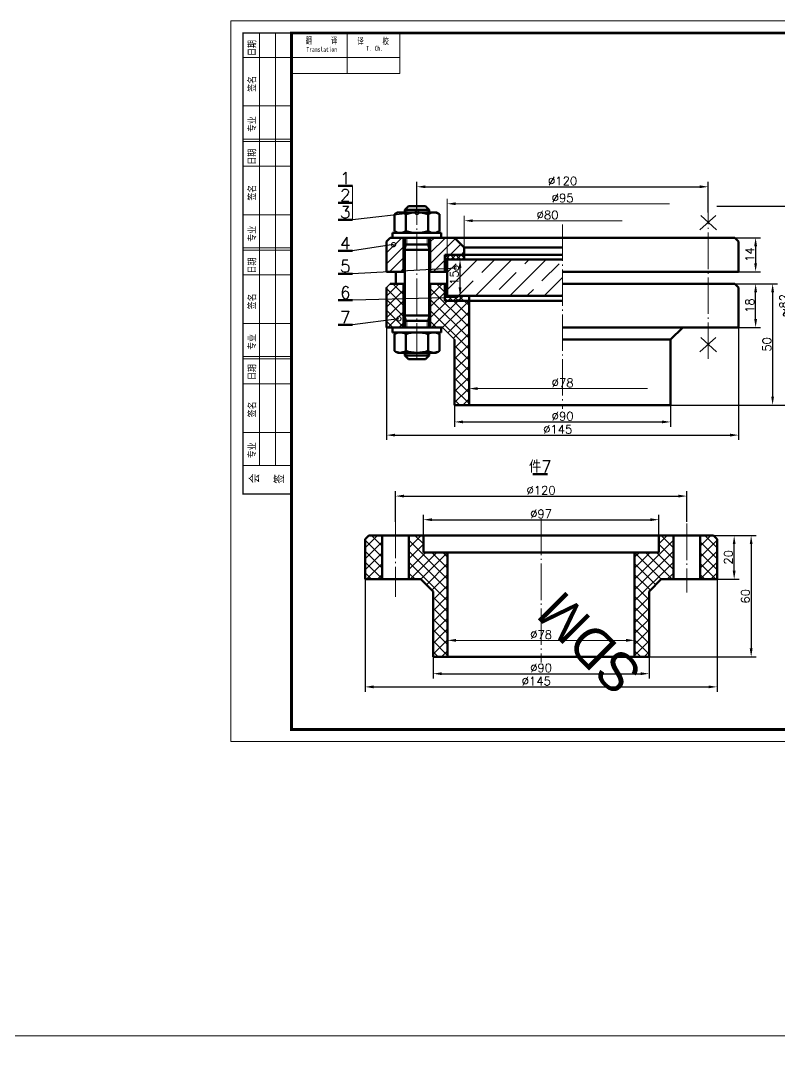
# Model space of a CAD drawing. Header units: millimetres. Extents: x -111403 to -40877, y -22 to 26358.
# Drawn here: x -54389.6 to -54077.4, y 1476.1 to 1906.8 of the extents above; entities that cross this region are included whole.
import ezdxf
from ezdxf.enums import TextEntityAlignment as Align

# ---------------------------------------------------------------- set-up
doc = ezdxf.new("R2010")
doc.units = ezdxf.units.MM
doc.header["$PDMODE"] = 34
doc.header["$PDSIZE"] = -6
doc.linetypes.add('点划线', pattern=[18.5, 15, -1.5, 0.5, -1.5])
doc.layers.get('0').update_dxf_attribs({"lineweight": 20})
for name, color, linetype, lineweight in [('1', 7, 'Continuous', 15), ('3', 1, '点划线', 15), ('BHATCH', 2, 'Continuous', 15), ('DIM', 4, 'Continuous', 15), ('TK', 7, 'Continuous', 20), ('标注', 7, 'Continuous', 18), ('粗实线', 2, 'Continuous', 70), ('细线', 4, 'Continuous', 13)]:
    doc.layers.add(name, color=color, linetype=linetype, lineweight=lineweight)
doc.layers.add('SDMDI', color=253, linetype='Continuous')
doc.styles.add('sdmdi', font='STCAIYUN.TTF', dxfattribs={"height": 16})
doc.styles.get("Standard").update_dxf_attribs({"font": 'txt.shx', "bigfont": 'hzfs.shx'})
doc.styles.add('宋体', font='SimSun.ttf', dxfattribs={"width": 0.7})
doc.dimstyles.new('GB$0', dxfattribs={"dimtxt": 3.5, "dimasz": 3.5, "dimexe": 2, "dimexo": 0, "dimtad": 1, "dimdsep": 46, "dimtxsty": 'Standard', "dimcen": 3.5, "dimclrd": 256, "dimclre": 256, "dimclrt": 7, "dimazin": 2, "dimtfac": 0.71, "dimtmove": 0, "dimatfit": 3, "dimfxl": 0, "dimarcsym": 0})
doc.dimstyles.new('GB$7', dxfattribs={"dimtxt": 5, "dimasz": 3.5, "dimexe": 2, "dimexo": 0, "dimtad": 1, "dimdsep": 46, "dimtxsty": 'Standard', "dimcen": 3.5, "dimclrd": 8, "dimclre": 256, "dimclrt": 7, "dimazin": 2, "dimtfac": 0.71, "dimtmove": 0, "dimatfit": 3, "dimldrblk": 'DOTSMALL', "dimfxl": 0, "dimarcsym": 0})

# ---------------------------------------------------------------- blocks, each defined once
blk = doc.blocks.new('*D55')
at = {"layer": 'Defpoints', "color": 0}
for p in [(-54106.55, 1838.49), (-54226.55, 1827.89), (-54106.55, 1827.89)]:
    blk.add_point(p, dxfattribs=at)
at = {"layer": 'DIM', "lineweight": -2}
for p, q in [((-54226.55, 1827.89), (-54226.55, 1840.49)), ((-54106.55, 1827.89), (-54106.55, 1840.49)), ((-54223.05, 1838.49), (-54110.05, 1838.49))]:
    blk.add_line(p, q, dxfattribs=at)
at = {"layer": 'DIM'}
for points in [[(-54223.05, 1839.07), (-54223.05, 1837.91), (-54226.55, 1838.49)], [(-54110.05, 1839.07), (-54110.05, 1837.91), (-54106.55, 1838.49)]]:
    blk.add_solid(points, dxfattribs=at)
at = {"layer": 'DIM', "color": 7, "insert": (-54166.55, 1840.87), "char_height": 3.5, "attachment_point": 5}
blk.add_mtext('%%C120', dxfattribs=at)
blk = doc.blocks.new('*D56')
at = {"layer": 'Defpoints', "color": 0}
for p in [(-54095.55, 1817.49), (-54094.05, 1803.49), (-54087.05, 1803.49)]:
    blk.add_point(p, dxfattribs=at)
at = {"layer": 'DIM', "lineweight": -2}
for p, q in [((-54095.55, 1817.49), (-54085.05, 1817.49)), ((-54087.05, 1813.99), (-54087.05, 1806.99)), ((-54094.05, 1803.49), (-54085.05, 1803.49))]:
    blk.add_line(p, q, dxfattribs=at)
at = {"layer": 'DIM'}
for points in [[(-54087.63, 1813.99), (-54086.47, 1813.99), (-54087.05, 1817.49)], [(-54087.63, 1806.99), (-54086.47, 1806.99), (-54087.05, 1803.49)]]:
    blk.add_solid(points, dxfattribs=at)
at = {"layer": 'DIM', "color": 7, "insert": (-54089.42, 1810.49), "char_height": 3.5, "attachment_point": 5, "rotation": 90}
blk.add_mtext('14', dxfattribs=at)
blk = doc.blocks.new('*D57')
at = {"layer": 'Defpoints', "color": 0}
for p in [(-54095.55, 1798.49), (-54087.05, 1798.49), (-54094.05, 1780.49)]:
    blk.add_point(p, dxfattribs=at)
at = {"layer": 'DIM', "lineweight": -2}
for p, q in [((-54095.55, 1798.49), (-54085.05, 1798.49)), ((-54087.05, 1783.99), (-54087.05, 1794.99)), ((-54094.05, 1780.49), (-54085.05, 1780.49))]:
    blk.add_line(p, q, dxfattribs=at)
at = {"layer": 'DIM'}
for points in [[(-54087.63, 1794.99), (-54086.47, 1794.99), (-54087.05, 1798.49)], [(-54087.63, 1783.99), (-54086.47, 1783.99), (-54087.05, 1780.49)]]:
    blk.add_solid(points, dxfattribs=at)
at = {"layer": 'DIM', "color": 7, "insert": (-54089.42, 1789.49), "char_height": 3.5, "attachment_point": 5, "rotation": 90}
blk.add_mtext('18', dxfattribs=at)
blk = doc.blocks.new('*D54')
at = {"layer": 'Defpoints', "color": 0}
for p in [(-54094.05, 1798.49), (-54122.05, 1748.49), (-54080.05, 1748.49)]:
    blk.add_point(p, dxfattribs=at)
at = {"layer": 'DIM', "lineweight": -2}
for p, q in [((-54094.05, 1798.49), (-54078.05, 1798.49)), ((-54080.05, 1794.99), (-54080.05, 1751.99)), ((-54122.05, 1748.49), (-54078.05, 1748.49))]:
    blk.add_line(p, q, dxfattribs=at)
at = {"layer": 'DIM'}
for points in [[(-54080.63, 1794.99), (-54079.47, 1794.99), (-54080.05, 1798.49)], [(-54080.63, 1751.99), (-54079.47, 1751.99), (-54080.05, 1748.49)]]:
    blk.add_solid(points, dxfattribs=at)
at = {"layer": 'DIM', "color": 7, "insert": (-54082.42, 1773.49), "char_height": 3.5, "attachment_point": 5, "rotation": 90}
blk.add_mtext('50', dxfattribs=at)
blk = doc.blocks.new('*D58')
at = {"layer": 'Defpoints', "color": 0}
for p in [(-54211.05, 1761.99), (-54122.05, 1748.49), (-54122.05, 1741.57)]:
    blk.add_point(p, dxfattribs=at)
at = {"layer": 'DIM', "lineweight": -2}
for p, q in [((-54211.05, 1761.99), (-54211.05, 1739.57)), ((-54122.05, 1748.49), (-54122.05, 1739.57)), ((-54207.55, 1741.57), (-54125.55, 1741.57))]:
    blk.add_line(p, q, dxfattribs=at)
at = {"layer": 'DIM'}
for points in [[(-54207.55, 1742.15), (-54207.55, 1740.99), (-54211.05, 1741.57)], [(-54125.55, 1742.15), (-54125.55, 1740.99), (-54122.05, 1741.57)]]:
    blk.add_solid(points, dxfattribs=at)
at = {"layer": 'DIM', "color": 7, "insert": (-54166.55, 1743.94), "char_height": 3.5, "attachment_point": 5}
blk.add_mtext('%%C90', dxfattribs=at)
blk = doc.blocks.new('_DotSmall')
at = {"color": 0, "linetype": 'ByBlock', "const_width": 0.5}
blk.add_lwpolyline([(-0.0625, 0, 1), (0.0625, 0, 1)], format="xyb", close=True, dxfattribs=at)
blk = doc.blocks.new('*D59')
at = {"layer": 'Defpoints', "color": 0}
for p in [(-54239.05, 1780.49), (-54094.05, 1780.49), (-54094.05, 1736.13)]:
    blk.add_point(p, dxfattribs=at)
at = {"layer": 'DIM', "lineweight": -2}
for p, q in [((-54239.05, 1780.49), (-54239.05, 1734.13)), ((-54094.05, 1780.49), (-54094.05, 1734.13)), ((-54235.55, 1736.13), (-54097.55, 1736.13))]:
    blk.add_line(p, q, dxfattribs=at)
at = {"layer": 'DIM'}
for points in [[(-54235.55, 1736.72), (-54235.55, 1735.55), (-54239.05, 1736.13)], [(-54097.55, 1736.72), (-54097.55, 1735.55), (-54094.05, 1736.13)]]:
    blk.add_solid(points, dxfattribs=at)
at = {"layer": 'DIM', "color": 7, "insert": (-54168.55, 1738.51), "char_height": 3.5, "attachment_point": 5}
blk.add_mtext('%%C145', dxfattribs=at)
blk = doc.blocks.new('左标')
at = {"layer": 'DIM', "color": 8, "lineweight": 50}
blk.add_line((-6, 0), (0, 0), dxfattribs=at)
at = {"layer": 'DIM', "color": 6}
blk.add_attdef('A', text='', height=5, dxfattribs=at).set_placement((-3, 3.125), align=Align.MIDDLE_CENTER)
blk = doc.blocks.new('*D60')
at = {"layer": 'Defpoints', "color": 0}
for p in [(-54103.05, 1830.49), (-54073.05, 1830.49), (-54122.05, 1748.49)]:
    blk.add_point(p, dxfattribs=at)
at = {"layer": 'DIM', "lineweight": -2}
for p, q in [((-54103.05, 1830.49), (-54071.05, 1830.49)), ((-54073.05, 1751.99), (-54073.05, 1826.99)), ((-54122.05, 1748.49), (-54071.05, 1748.49))]:
    blk.add_line(p, q, dxfattribs=at)
at = {"layer": 'DIM'}
for points in [[(-54073.63, 1826.99), (-54072.47, 1826.99), (-54073.05, 1830.49)], [(-54073.63, 1751.99), (-54072.47, 1751.99), (-54073.05, 1748.49)]]:
    blk.add_solid(points, dxfattribs=at)
at = {"layer": 'DIM', "color": 7, "insert": (-54075.42, 1789.49), "char_height": 3.5, "attachment_point": 5, "rotation": 90}
blk.add_mtext('~82', dxfattribs=at)
blk = doc.blocks.new('*D61')
at = {"layer": 'Defpoints', "color": 0}
for p in [(-54208.79, 1808.49), (-54190.8, 1808.49), (-54190.8, 1793.49)]:
    blk.add_point(p, dxfattribs=at)
at = {"layer": 'DIM', "lineweight": -2}
for p, q in [((-54190.8, 1808.49), (-54210.79, 1808.49)), ((-54208.79, 1796.99), (-54208.79, 1804.99)), ((-54190.8, 1793.49), (-54210.79, 1793.49))]:
    blk.add_line(p, q, dxfattribs=at)
at = {"layer": 'DIM'}
for points in [[(-54209.37, 1804.99), (-54208.2, 1804.99), (-54208.79, 1808.49)], [(-54209.37, 1796.99), (-54208.2, 1796.99), (-54208.79, 1793.49)]]:
    blk.add_solid(points, dxfattribs=at)
at = {"layer": 'DIM', "color": 7, "insert": (-54211.16, 1800.99), "char_height": 3.5, "attachment_point": 5, "rotation": 90}
blk.add_mtext('15', dxfattribs=at)
blk = doc.blocks.new('*D114')
at = {"layer": 'Defpoints', "color": 0}
for p in [(-54115.39, 1711.01), (-54235.39, 1700.41), (-54115.39, 1700.41)]:
    blk.add_point(p, dxfattribs=at)
at = {"layer": 'DIM', "lineweight": -2}
for p, q in [((-54235.39, 1700.41), (-54235.39, 1713.01)), ((-54231.89, 1711.01), (-54118.89, 1711.01)), ((-54115.39, 1700.41), (-54115.39, 1713.01))]:
    blk.add_line(p, q, dxfattribs=at)
at = {"layer": 'DIM'}
for points in [[(-54231.89, 1711.6), (-54231.89, 1710.43), (-54235.39, 1711.01)], [(-54118.89, 1711.6), (-54118.89, 1710.43), (-54115.39, 1711.01)]]:
    blk.add_solid(points, dxfattribs=at)
at = {"layer": 'DIM', "color": 7, "insert": (-54175.39, 1713.39), "char_height": 3.5, "attachment_point": 5}
blk.add_mtext('%%C120', dxfattribs=at)
blk = doc.blocks.new('*D115')
at = {"layer": 'Defpoints', "color": 0}
for p in [(-54104.39, 1694.73), (-54095.89, 1694.73), (-54102.89, 1676.73)]:
    blk.add_point(p, dxfattribs=at)
at = {"layer": 'DIM', "lineweight": -2}
for p, q in [((-54104.39, 1694.73), (-54093.89, 1694.73)), ((-54095.89, 1680.23), (-54095.89, 1691.23)), ((-54102.89, 1676.73), (-54093.89, 1676.73))]:
    blk.add_line(p, q, dxfattribs=at)
at = {"layer": 'DIM'}
for points in [[(-54096.47, 1691.23), (-54095.3, 1691.23), (-54095.89, 1694.73)], [(-54096.47, 1680.23), (-54095.3, 1680.23), (-54095.89, 1676.73)]]:
    blk.add_solid(points, dxfattribs=at)
at = {"layer": 'DIM', "color": 7, "insert": (-54098.26, 1685.73), "char_height": 3.5, "attachment_point": 5, "rotation": 90}
blk.add_mtext('20', dxfattribs=at)
blk = doc.blocks.new('*D113')
at = {"layer": 'Defpoints', "color": 0}
for p in [(-54102.89, 1694.73), (-54130.89, 1644.73), (-54088.89, 1644.73)]:
    blk.add_point(p, dxfattribs=at)
at = {"layer": 'DIM', "lineweight": -2}
for p, q in [((-54102.89, 1694.73), (-54086.89, 1694.73)), ((-54088.89, 1691.23), (-54088.89, 1648.23)), ((-54130.89, 1644.73), (-54086.89, 1644.73))]:
    blk.add_line(p, q, dxfattribs=at)
at = {"layer": 'DIM'}
for points in [[(-54089.47, 1691.23), (-54088.3, 1691.23), (-54088.89, 1694.73)], [(-54089.47, 1648.23), (-54088.3, 1648.23), (-54088.89, 1644.73)]]:
    blk.add_solid(points, dxfattribs=at)
at = {"layer": 'DIM', "color": 7, "insert": (-54091.26, 1669.73), "char_height": 3.5, "attachment_point": 5, "rotation": 90}
blk.add_mtext('60', dxfattribs=at)
blk = doc.blocks.new('*D116')
at = {"layer": 'Defpoints', "color": 0}
for p in [(-54219.89, 1644.73), (-54130.89, 1644.73), (-54130.89, 1637.81)]:
    blk.add_point(p, dxfattribs=at)
at = {"layer": 'DIM', "lineweight": -2}
for p, q in [((-54219.89, 1644.73), (-54219.89, 1635.81)), ((-54130.89, 1644.73), (-54130.89, 1635.81)), ((-54216.39, 1637.81), (-54134.39, 1637.81))]:
    blk.add_line(p, q, dxfattribs=at)
at = {"layer": 'DIM'}
for points in [[(-54216.39, 1638.39), (-54216.39, 1637.22), (-54219.89, 1637.81)], [(-54134.39, 1638.39), (-54134.39, 1637.22), (-54130.89, 1637.81)]]:
    blk.add_solid(points, dxfattribs=at)
at = {"layer": 'DIM', "color": 7, "insert": (-54175.39, 1640.18), "char_height": 3.5, "attachment_point": 5}
blk.add_mtext('%%C90', dxfattribs=at)
blk = doc.blocks.new('*D117')
at = {"layer": 'Defpoints', "color": 0}
for p in [(-54247.89, 1676.73), (-54102.89, 1676.73), (-54102.89, 1632.37)]:
    blk.add_point(p, dxfattribs=at)
at = {"layer": 'DIM', "lineweight": -2}
for p, q in [((-54247.89, 1676.73), (-54247.89, 1630.37)), ((-54102.89, 1676.73), (-54102.89, 1630.37)), ((-54244.39, 1632.37), (-54106.39, 1632.37))]:
    blk.add_line(p, q, dxfattribs=at)
at = {"layer": 'DIM'}
for points in [[(-54244.39, 1632.95), (-54244.39, 1631.79), (-54247.89, 1632.37)], [(-54106.39, 1632.95), (-54106.39, 1631.79), (-54102.89, 1632.37)]]:
    blk.add_solid(points, dxfattribs=at)
at = {"layer": 'DIM', "color": 7, "insert": (-54177.39, 1634.74), "char_height": 3.5, "attachment_point": 5}
blk.add_mtext('%%C145', dxfattribs=at)
blk = doc.blocks.new('*D118')
at = {"layer": 'Defpoints', "color": 0}
for p in [(-54126.89, 1701.28), (-54223.89, 1694.73), (-54126.89, 1694.73)]:
    blk.add_point(p, dxfattribs=at)
at = {"layer": 'DIM', "lineweight": -2}
for p, q in [((-54223.89, 1694.73), (-54223.89, 1703.28)), ((-54126.89, 1694.73), (-54126.89, 1703.28)), ((-54220.39, 1701.28), (-54130.39, 1701.28))]:
    blk.add_line(p, q, dxfattribs=at)
at = {"layer": 'DIM'}
for points in [[(-54220.39, 1701.86), (-54220.39, 1700.7), (-54223.89, 1701.28)], [(-54130.39, 1701.86), (-54130.39, 1700.7), (-54126.89, 1701.28)]]:
    blk.add_solid(points, dxfattribs=at)
at = {"layer": 'DIM', "color": 7, "insert": (-54175.39, 1703.66), "char_height": 3.5, "attachment_point": 5}
blk.add_mtext('%%C97', dxfattribs=at)

msp = doc.modelspace()

# ---------------------------------------------------------------- hatches: boundary and pattern name
at = {"layer": 'BHATCH'}
h = msp.add_hatch(dxfattribs=at)
h.set_pattern_fill('ANSI31', color=256, style=0)
h.set_pattern_definition([(45, (-54284.642, 1626.42), (-2.245064, 2.245064), [])])
h.paths.add_polyline_path([(-54232.0493, 1817.4914), (-54236.5493, 1817.4914), (-54237.5493, 1817.4914), (-54239.0493, 1815.9914), (-54239.0493, 1803.4914), (-54232.0493, 1803.4914)])
h.paths.add_polyline_path([(-54211.0493, 1817.4914), (-54221.0493, 1817.4914), (-54221.0493, 1803.4914), (-54215.0493, 1803.4914), (-54215.0493, 1810.4914), (-54207.0493, 1810.4914), (-54207.0493, 1813.4914)])
h = msp.add_hatch(dxfattribs=at)
h.set_pattern_fill('ANSI37', color=256, scale=0.5, style=0)
h.set_pattern_definition([(45, (-54284.642, 1626.4199), (-1.122532, 1.122532), []), (135, (-54284.642, 1626.4199), (-1.122532, -1.122532), [])])
h.paths.add_polyline_path([(-54207.0493, 1810.4914), (-54215.0493, 1810.4914), (-54215.0493, 1808.4914), (-54207.0493, 1808.4914)])
h.paths.add_polyline_path([(-54207.0493, 1793.4914), (-54215.0493, 1793.4914), (-54215.0493, 1791.4914), (-54207.0493, 1791.4914)])
at = {"layer": '细线'}
h = msp.add_hatch(dxfattribs=at)
h.set_pattern_fill('JIS_STN_1E', color=256, scale=10, style=0)
h.set_pattern_definition([(45, (-54284.642, 1626.42), (-7.07107, 7.07107), []), (45, (-54277.592, 1626.42), (-7.07107, 7.07107), [10, -5])])
h.paths.add_polyline_path([(-54214.0493, 1808.4914), (-54214.0493, 1793.4914), (-54166.5493, 1793.4914), (-54166.5493, 1808.4914)])
h.paths.add_polyline_path([(-54213.7856, 1797.7831), (-54213.7856, 1804.1997), (-54208.5356, 1804.1997), (-54208.5356, 1797.7831)], flags=24)
at = {"layer": '细线', "ltscale": 50}
h = msp.add_hatch(dxfattribs=at)
h.set_pattern_fill('ANSI37', color=256, style=0)
h.set_pattern_definition([(45, (-4132.122, -6049.2674), (-2.24506403, 2.24506403), []), (135, (-4132.122, -6049.2674), (-2.24506403, -2.24506403), [])])
h.paths.add_polyline_path([(-54232.0493, 1780.4914), (-54232.0493, 1798.4914), (-54237.5493, 1798.4914), (-54239.0493, 1796.9914), (-54239.0493, 1780.4914)])
h.paths.add_polyline_path([(-54221.0493, 1798.4914), (-54221.0493, 1780.4914), (-54216.0493, 1780.4914), (-54211.0493, 1775.4914), (-54211.0493, 1748.4914), (-54205.0694, 1748.4914), (-54205.0694, 1791.4914), (-54215.0493, 1791.4914), (-54215.0493, 1798.4914)])
h = msp.add_hatch(dxfattribs=at)
h.set_pattern_fill('ANSI37', color=256, style=0)
h.set_pattern_definition([(45, (-4140.9597, -6153.0306), (-2.24506403, 2.24506403), []), (135, (-4140.9597, -6153.0306), (-2.24506403, -2.24506403), [])])
h.paths.add_polyline_path([(-54240.8868, 1676.7281), (-54240.8868, 1694.7281), (-54246.3868, 1694.7281), (-54247.8868, 1693.2281), (-54247.8868, 1676.7281)])
h.paths.add_polyline_path([(-54229.8868, 1694.7281), (-54229.8868, 1676.7281), (-54224.8868, 1676.7281), (-54219.8868, 1671.7281), (-54219.8868, 1644.7281), (-54213.9069, 1644.7281), (-54213.9069, 1687.7281), (-54223.8868, 1687.7281), (-54223.8868, 1694.7281)])
h = msp.add_hatch(dxfattribs=at)
h.set_pattern_fill('ANSI37', color=256, style=0)
h.set_pattern_definition([(135, (-104209.814, -6153.0306), (2.24506403, 2.24506403), []), (45, (-104209.814, -6153.0306), (2.24506403, -2.24506403), [])])
h.paths.add_polyline_path([(-54109.8868, 1676.7281), (-54109.8868, 1694.7281), (-54104.3868, 1694.7281), (-54102.8868, 1693.2281), (-54102.8868, 1676.7281)])
h.paths.add_polyline_path([(-54120.8868, 1694.7281), (-54120.8868, 1676.7281), (-54125.8868, 1676.7281), (-54130.8868, 1671.7281), (-54130.8868, 1644.7281), (-54136.8668, 1644.7281), (-54136.8668, 1687.7281), (-54126.8868, 1687.7281), (-54126.8868, 1694.7281)])

# ---------------------------------------------------------------- linework, layer by layer
at = {"color": 7, "linetype": 'Continuous'}
for p, q in [((-54235.2455, 1819.8933), (-54234.5493, 1819.4914)), ((-54230.7373, 1814.7414), (-54231.5493, 1814.7414)), ((-54221.5493, 1814.7414), (-54222.3613, 1814.7414)), ((-54230.7373, 1783.2414), (-54231.5493, 1783.2414)), ((-54221.5493, 1783.2414), (-54222.3613, 1783.2414)), ((-54218.5493, 1778.4914), (-54217.8532, 1778.0895))]:
    msp.add_line(p, q, dxfattribs=at)
for p, q in [((-54231.5493, 1812.4914), (-54230.7373, 1814.7414)), ((-54222.3613, 1814.7414), (-54221.5493, 1812.4914)), ((-54237.5493, 1798.4914), (-54239.0493, 1796.9914)), ((-54231.5493, 1785.4914), (-54230.7373, 1783.2414)), ((-54222.3613, 1783.2414), (-54221.5493, 1785.4914)), ((-54211.0493, 1775.4914), (-54216.0493, 1780.4914))]:
    msp.add_line(p, q)
for centre, start, end in [((-54233.4775, 1823.5807), 235.615753, 244.384247), ((-54233.4775, 1774.4021), 115.615753, 124.384247)]:
    msp.add_arc(centre, 4.0893, start, end, dxfattribs=at)
at = {"layer": '1'}
for p, q in [((-54230.7373, 1827.8914), (-54230.7373, 1829.8034)), ((-54222.3613, 1827.8914), (-54222.3613, 1829.8034)), ((-54230.7373, 1814.7414), (-54230.7373, 1817.4914)), ((-54222.3613, 1814.7414), (-54222.3613, 1817.4914)), ((-54230.7373, 1783.2414), (-54230.7373, 1780.4914)), ((-54222.3613, 1783.2414), (-54222.3613, 1780.4914)), ((-54230.7373, 1770.0914), (-54230.7373, 1768.1794)), ((-54222.3613, 1770.0914), (-54222.3613, 1768.1794))]:
    msp.add_line(p, q, dxfattribs=at)
at = {"layer": '3'}
for p, q in [((-54226.5493, 1837.7414), (-54226.5493, 1765.7628)), ((-54106.5493, 1767.5831), (-54106.5493, 1835.7414)), ((-54166.5493, 1822.9057), (-54166.5493, 1746.9289)), ((-54175.3868, 1701.6771), (-54175.3868, 1642.4333)), ((-54235.3868, 1700.413), (-54235.3868, 1669.5272)), ((-54115.3868, 1699.664), (-54115.3868, 1671.2048))]:
    msp.add_line(p, q, dxfattribs=at)
at = {"layer": 'DIM', "color": 8}
for p, q in [((-54253.0493, 1831.8996), (-54253.0493, 1838.8996)), ((-54253.0493, 1824.8996), (-54253.0493, 1831.8996))]:
    msp.add_line(p, q, dxfattribs=at)
at = {"layer": 'DIM'}
for p, q in [((-54214.0493, 1808.4914), (-54214.0493, 1833.4914)), ((-54210.5493, 1831.4914), (-54122.5493, 1831.4914)), ((-54207.0493, 1813.4914), (-54207.0493, 1826.4914)), ((-54203.5493, 1824.4914), (-54141.9554, 1824.4914)), ((-54205.0694, 1759.0187), (-54205.0694, 1753.3098)), ((-54201.5694, 1755.3098), (-54131.5339, 1755.3098)), ((-54213.9069, 1655.2554), (-54213.9069, 1649.5465)), ((-54136.8668, 1655.2554), (-54136.8668, 1649.5465)), ((-54210.4069, 1651.5465), (-54140.3714, 1651.5465))]:
    msp.add_line(p, q, dxfattribs=at)
for points in [[(-54210.5493, 1832.0747), (-54210.5493, 1830.9081), (-54214.0493, 1831.4914)], [(-54203.5493, 1825.0747), (-54203.5493, 1823.9081), (-54207.0493, 1824.4914)], [(-54201.5694, 1755.8931), (-54201.5694, 1754.7265), (-54205.0694, 1755.3098)], [(-54210.4069, 1652.1299), (-54210.4069, 1650.9632), (-54213.9069, 1651.5465)], [(-54140.3668, 1652.1299), (-54140.3668, 1650.9632), (-54136.8668, 1651.5465)]]:
    msp.add_solid(points, dxfattribs=at)
at = {"layer": 'TK', "color": 1}
for p, q in [((-54233.5524, 1885.2268), (-54233.5524, 1902.3475)), ((-54278.1795, 1885.2268), (-54233.5282, 1885.2268))]:
    msp.add_line(p, q, dxfattribs=at)
at = {"layer": 'TK'}
for points in [[(-54303.2037, 1609.8465), (-53883.2037, 1609.8465), (-53883.2037, 1906.8465), (-54303.2037, 1906.8465)], [(-55051.4562, 3.5048), (-52951.4562, 3.5048), (-52951.4562, 1488.5048), (-55051.4562, 1488.5048)]]:
    msp.add_lwpolyline(points, close=True, dxfattribs=at)
at = {"layer": 'TK', "color": 1, "const_width": 0.5}
msp.add_lwpolyline([(-54298.2037, 1901.8465), (-54298.2037, 1711.8465), (-54278.2037, 1711.8465), (-54278.2037, 1901.8465)], close=True, dxfattribs=at)
at = {"layer": 'TK', "color": 4, "linetype": 'Continuous'}
for points in [[(-54291.3559, 1723.645), (-54291.3559, 1901.8465)], [(-54284.7737, 1723.645), (-54284.7737, 1901.8465)], [(-54255.2715, 1902.0696), (-54255.2715, 1885.2268)], [(-54297.9259, 1891.7969), (-54278.1795, 1891.7969)], [(-54278.1795, 1891.7969), (-54233.5282, 1891.7969)], [(-54297.9259, 1871.7778), (-54278.1795, 1871.7778)], [(-54297.938, 1857.1952), (-54278.1916, 1857.1952)], [(-54297.9259, 1858.1459), (-54278.1795, 1858.1459)], [(-54297.938, 1846.9632), (-54278.1916, 1846.9632)], [(-54297.938, 1826.9442), (-54278.1916, 1826.9442)], [(-54297.938, 1813.3122), (-54278.1916, 1813.3122)], [(-54297.938, 1812.3615), (-54278.1916, 1812.3615)], [(-54297.938, 1802.1296), (-54278.1916, 1802.1296)], [(-54297.938, 1782.1106), (-54278.1916, 1782.1106)], [(-54297.938, 1768.4786), (-54278.1916, 1768.4786)], [(-54297.938, 1767.5279), (-54278.1916, 1767.5279)], [(-54297.938, 1757.2959), (-54278.1916, 1757.2959)], [(-54297.938, 1737.2769), (-54278.1916, 1737.2769)], [(-54297.938, 1723.645), (-54278.1916, 1723.645)]]:
    msp.add_lwpolyline(points, dxfattribs=at)
at = {"layer": 'TK'}
msp.add_lwpolyline([(-54278.2037, 1614.8465, 1.2, 1.2, 0), (-53888.2037, 1614.8465, 1.2, 1.2, 0), (-53888.2037, 1901.8465, 1.2, 1.2, 0), (-54278.2037, 1901.8465, 1.2, 1.2, 0)], format="xyseb", close=True, dxfattribs=at)
at = {"layer": '标注', "ltscale": 50}
for p, q in [((-54110.0027, 1820.745), (-54103.5038, 1826.7075)), ((-54103.0959, 1820.745), (-54109.5948, 1826.7075)), ((-54110.0027, 1770.4144), (-54103.5038, 1776.377)), ((-54103.0959, 1770.4144), (-54109.5948, 1776.377))]:
    msp.add_line(p, q, dxfattribs=at)
at = {"layer": '粗实线'}
for p, q in [((-54235.7869, 1827.1769), (-54234.5493, 1827.8914)), ((-54235.7869, 1827.1769), (-54235.7869, 1820.2059)), ((-54235.7869, 1827.1769), (-54235.7869, 1820.2059)), ((-54234.5493, 1827.8914), (-54218.5493, 1827.8914)), ((-54234.5493, 1827.8914), (-54218.5493, 1827.8914)), ((-54231.5493, 1828.9914), (-54230.0493, 1830.4914)), ((-54231.5493, 1827.8914), (-54231.5493, 1828.9914)), ((-54231.5493, 1828.9914), (-54221.5493, 1828.9914)), ((-54231.1681, 1827.1769), (-54231.1681, 1820.2059)), ((-54230.0493, 1830.4914), (-54223.0493, 1830.4914)), ((-54223.0493, 1830.4914), (-54221.5493, 1828.9914)), ((-54221.9305, 1827.1769), (-54221.9305, 1820.2059)), ((-54221.5493, 1828.9914), (-54221.5493, 1827.8914)), ((-54218.5493, 1827.8914), (-54217.3117, 1827.1769)), ((-54217.3117, 1827.1769), (-54217.3117, 1820.2059)), ((-54217.3117, 1827.1769), (-54217.3117, 1820.2059)), ((-54216.5493, 1819.4914), (-54236.5493, 1819.4914)), ((-54236.5493, 1819.4914), (-54236.5493, 1817.4914)), ((-54235.7869, 1820.2059), (-54234.5493, 1819.4914)), ((-54234.5493, 1819.4914), (-54218.5493, 1819.4914)), ((-54218.5493, 1819.4914), (-54217.3117, 1820.2059)), ((-54218.5493, 1819.4914), (-54217.8532, 1819.8933)), ((-54216.5493, 1817.4914), (-54216.5493, 1819.4914)), ((-54237.5493, 1817.4914), (-54239.0493, 1815.9914)), ((-54239.0493, 1815.9914), (-54239.0493, 1803.4914)), ((-54231.5493, 1817.4914), (-54237.5493, 1817.4914)), ((-54236.5493, 1817.4914), (-54216.5493, 1817.4914)), ((-54232.0493, 1817.4914), (-54232.0493, 1803.4914)), ((-54231.5493, 1780.4914), (-54231.5493, 1817.4914)), ((-54231.5493, 1814.7414), (-54221.5493, 1814.7414)), ((-54095.5493, 1817.4914), (-54221.5493, 1817.4914)), ((-54221.5493, 1817.4914), (-54221.5493, 1780.4914)), ((-54221.0493, 1817.4914), (-54221.0493, 1803.4914)), ((-54207.0493, 1813.4914), (-54211.0493, 1817.4914)), ((-54094.0493, 1815.9914), (-54095.5493, 1817.4914)), ((-54094.0493, 1815.9914), (-54094.0493, 1803.4914)), ((-54231.5493, 1812.4914), (-54221.5493, 1812.4914)), ((-54166.5493, 1810.4914), (-54215.0493, 1810.4914)), ((-54215.0493, 1810.4914), (-54215.0493, 1803.4914)), ((-54166.5493, 1813.4914), (-54207.0493, 1813.4914)), ((-54207.0493, 1813.4914), (-54207.0493, 1808.4914)), ((-54166.5493, 1808.4914), (-54215.0493, 1808.4914)), ((-54214.0493, 1808.4914), (-54214.0493, 1793.4914)), ((-54231.5493, 1803.4914), (-54239.0493, 1803.4914)), ((-54235.2993, 1803.4914), (-54235.2993, 1798.4914)), ((-54214.0493, 1803.4914), (-54221.5493, 1803.4914)), ((-54094.0493, 1803.4914), (-54166.5493, 1803.4914)), ((-54239.0493, 1796.9914), (-54239.0493, 1780.4914)), ((-54231.5493, 1798.4914), (-54237.5493, 1798.4914)), ((-54232.0493, 1780.4914), (-54232.0493, 1798.4914)), ((-54214.0493, 1798.4914), (-54221.5493, 1798.4914)), ((-54221.0493, 1798.4914), (-54221.0493, 1780.4914)), ((-54215.0493, 1798.4914), (-54215.0493, 1791.4914)), ((-54095.5493, 1798.4914), (-54166.5493, 1798.4914)), ((-54094.0493, 1796.9914), (-54095.5493, 1798.4914)), ((-54094.0493, 1796.9914), (-54094.0493, 1780.4914)), ((-54166.5493, 1793.4914), (-54215.0493, 1793.4914)), ((-54205.0694, 1793.4914), (-54205.0694, 1748.4914)), ((-54166.5493, 1791.4914), (-54215.0493, 1791.4914)), ((-54231.5493, 1785.4914), (-54221.5493, 1785.4914)), ((-54216.0493, 1780.4914), (-54239.0493, 1780.4914)), ((-54236.5493, 1778.4914), (-54236.5493, 1780.4914)), ((-54231.5493, 1783.2414), (-54221.5493, 1783.2414)), ((-54216.5493, 1780.4914), (-54216.5493, 1778.4914)), ((-54094.0493, 1780.4914), (-54166.5493, 1780.4914)), ((-54122.0493, 1775.4914), (-54117.0493, 1780.4914)), ((-54216.5493, 1778.4914), (-54236.5493, 1778.4914)), ((-54235.7869, 1777.7769), (-54234.5493, 1778.4914)), ((-54235.7869, 1770.8059), (-54235.7869, 1777.7769)), ((-54235.7869, 1770.8059), (-54235.7869, 1777.7769)), ((-54235.2455, 1778.0895), (-54234.5493, 1778.4914)), ((-54234.5493, 1778.4914), (-54218.5493, 1778.4914)), ((-54231.1681, 1770.8059), (-54231.1681, 1777.7769)), ((-54221.9305, 1770.8059), (-54221.9305, 1777.7769)), ((-54218.5493, 1778.4914), (-54217.3117, 1777.7769)), ((-54217.3117, 1770.8059), (-54217.3117, 1777.7769)), ((-54217.3117, 1770.8059), (-54217.3117, 1777.7769)), ((-54211.0493, 1775.4914), (-54211.0493, 1748.4914)), ((-54122.0493, 1775.4914), (-54166.5493, 1775.4914)), ((-54122.0493, 1775.4914), (-54122.0493, 1748.4914)), ((-54235.7869, 1770.8059), (-54234.5493, 1770.0914)), ((-54218.5493, 1770.0914), (-54217.3117, 1770.8059)), ((-54234.5493, 1770.0914), (-54218.5493, 1770.0914)), ((-54234.5493, 1770.0914), (-54218.5493, 1770.0914)), ((-54231.5493, 1770.0914), (-54231.5493, 1768.9914)), ((-54231.5493, 1768.9914), (-54230.0493, 1767.4914)), ((-54231.5493, 1768.9914), (-54221.5493, 1768.9914)), ((-54230.0493, 1767.4914), (-54223.0493, 1767.4914)), ((-54223.0493, 1767.4914), (-54221.5493, 1768.9914)), ((-54221.5493, 1768.9914), (-54221.5493, 1770.0914)), ((-54211.0493, 1748.4914), (-54122.0493, 1748.4914)), ((-54246.3868, 1694.7281), (-54247.8868, 1693.2281)), ((-54247.8868, 1693.2281), (-54247.8868, 1676.7281)), ((-54104.3868, 1694.7281), (-54246.3868, 1694.7281)), ((-54240.8868, 1676.7281), (-54240.8868, 1694.7281)), ((-54229.8868, 1694.7281), (-54229.8868, 1676.7281)), ((-54223.8868, 1694.7281), (-54223.8868, 1687.7281)), ((-54126.8868, 1694.7281), (-54126.8868, 1687.7281)), ((-54120.8868, 1694.7281), (-54120.8868, 1676.7281)), ((-54110.3868, 1694.7281), (-54104.3868, 1694.7281)), ((-54109.8868, 1676.7281), (-54109.8868, 1694.7281)), ((-54104.3868, 1694.7281), (-54102.8868, 1693.2281)), ((-54102.8868, 1693.2281), (-54102.8868, 1676.7281)), ((-54102.8868, 1693.2281), (-54102.8868, 1676.7281)), ((-54175.3868, 1687.7281), (-54223.8868, 1687.7281)), ((-54213.9069, 1687.7281), (-54213.9069, 1644.7281)), ((-54175.3868, 1687.7281), (-54126.8868, 1687.7281)), ((-54136.8668, 1687.7281), (-54136.8668, 1644.7281)), ((-54224.8868, 1676.7281), (-54247.8868, 1676.7281)), ((-54219.8868, 1671.7281), (-54224.8868, 1676.7281)), ((-54130.8868, 1671.7281), (-54125.8868, 1676.7281)), ((-54125.8868, 1676.7281), (-54102.8868, 1676.7281)), ((-54219.8868, 1671.7281), (-54219.8868, 1644.7281)), ((-54130.8868, 1671.7281), (-54130.8868, 1644.7281)), ((-54130.8868, 1671.7281), (-54130.8868, 1644.7281)), ((-54219.8868, 1644.7281), (-54130.8868, 1644.7281))]:
    msp.add_line(p, q, dxfattribs=at)
for centre, radius, start, end in [((-54233.4775, 1823.8021), 4.0893, 55.615753, 124.384247), ((-54226.5493, 1812.6059), 15.2855, 72.412046, 107.587954), ((-54219.6211, 1823.8021), 4.0893, 55.615753, 124.384247), ((-54233.4775, 1823.5807), 4.0893, 235.615753, 304.384247), ((-54226.5493, 1834.7769), 15.2855, 252.412046, 287.587954), ((-54219.6211, 1823.5807), 4.0893, 235.615753, 304.384247), ((-54233.4775, 1774.4021), 4.0893, 55.615753, 124.384247), ((-54226.5493, 1763.2059), 15.2855, 72.412046, 107.587954), ((-54219.6211, 1774.4021), 4.0893, 55.615753, 124.384247), ((-54233.4775, 1774.1807), 4.0893, 235.615753, 304.384247), ((-54226.5493, 1785.3769), 15.2855, 252.412046, 287.587954), ((-54219.6211, 1774.1807), 4.0893, 235.615753, 304.384247)]:
    msp.add_arc(centre, radius, start, end, dxfattribs=at)

# ---------------------------------------------------------------- block references
at = {"layer": '1'}
for p, values in [((-54253.0493, 1838.8996), {'A': '1'}), ((-54253.0493, 1831.8996), {'A': '2'}), ((-54253.0493, 1824.8996), {'A': '3'}), ((-54253.0493, 1812.1378), {'A': '4'}), ((-54253.0493, 1802.6318), {'A': '5'}), ((-54253.0493, 1791.7293), {'A': '6'}), ((-54253.0493, 1781.5425), {'A': '7'}), ((-54172.751, 1720.0249), {'A': '件7'})]:
    msp.add_blockref('左标', p, dxfattribs=at).add_auto_attribs(values)

# ---------------------------------------------------------------- texts
at = {"layer": 'DIM', "color": 7, "char_height": 3.5, "attachment_point": 5}
for s, insert in [('%%C95', (-54166.5493, 1833.8664)), ('%%C80', (-54172.7524, 1826.8664)), ('%%C78', (-54166.5516, 1757.6848)), ('%%C78', (-54175.3892, 1653.9215)), ('%%C78', (-54175.3845, 1653.9215))]:
    msp.add_mtext(s, dxfattribs=dict(at, insert=insert))
at = {"layer": 'SDMDI', "style": 'sdmdi'}
msp.add_text('SDM', height=16, rotation=135, dxfattribs=at).set_placement((-54133.0318, 1639.1158))
at = {"layer": 'TK', "style": '宋体', "width": 0.7}
for s, height, p in [('翻     译', 2.7, (-54272.3264, 1897.4272)), ('译     校', 2.7, (-54251.0778, 1897.1681)), ('Translation', 2, (-54272.0182, 1894.0715)), ('T. Ch.', 2, (-54247.3787, 1894.5711))]:
    msp.add_text(s, height=height, dxfattribs=at).set_placement(p)
at = {"layer": 'TK', "color": 4, "style": '宋体', "width": 0.8}
for s, height, p in [('日期', 2.93692, (-54293.0422, 1892.4192)), ('签名', 2.93692, (-54293.0422, 1877.6228)), ('专业', 2.93692, (-54293.0422, 1860.9882)), ('日期', 2.93692, (-54293.0543, 1847.5855)), ('签名', 2.93692, (-54293.0543, 1832.7892)), ('专业', 2.93692, (-54293.0543, 1815.8248)), ('日期', 2.93692, (-54293.0543, 1802.7519)), ('签名', 2.93692, (-54293.0543, 1787.9556)), ('专业', 2.93692, (-54293.0543, 1771.247)), ('日期', 2.93692, (-54293.0543, 1758.7932)), ('签名', 2.93692, (-54292.9904, 1743.4524)), ('专业', 2.93692, (-54293.0543, 1726.591)), ('会', 3.5243, (-54291.7699, 1716.2982)), ('签', 3.5243, (-54281.5192, 1716.1182))]:
    msp.add_text(s, height=height, rotation=90, dxfattribs=at).set_placement(p)

# ---------------------------------------------------------------- dimensions: what is measured, and where the dimension line sits
at = {"layer": 'DIM'}
for base, p1, p2, picture, middle in [((-54106.5493, 1838.4914), (-54226.5493, 1827.8914), (-54106.5493, 1827.8914), '*D55', (-54166.5493, 1840.8664)), ((-54115.3868, 1711.013), (-54235.3868, 1700.413), (-54115.3868, 1700.413), '*D114', (-54175.3868, 1713.388)), ((-54126.8868, 1701.2806), (-54223.8868, 1694.7281), (-54126.8868, 1694.7281), '*D118', (-54175.3868, 1703.6556))]:
    dim = msp.add_linear_dim(base=base, p1=p1, p2=p2, text='%%C<>', dimstyle='GB$0', dxfattribs=at)
    dim.commit()
    dim.dimension.update_dxf_attribs({"geometry": picture, "text_midpoint": middle})
for base, p1, p2, text, picture, middle in [((-54073.0493, 1830.4914), (-54122.0493, 1748.4914), (-54103.0493, 1830.4914), '~<>', '*D60', (-54075.4243, 1789.4914)), ((-54088.8868, 1644.7281), (-54102.8868, 1694.7281), (-54130.8868, 1644.7281), '60', '*D113', (-54091.2618, 1669.7281)), ((-54095.8868, 1694.7281), (-54102.8868, 1676.7281), (-54104.3868, 1694.7281), '20', '*D115', (-54098.2618, 1685.7281))]:
    dim = msp.add_linear_dim(base=base, p1=p1, p2=p2, angle=90, text=text, dimstyle='GB$0', dxfattribs=at)
    dim.commit()
    dim.dimension.update_dxf_attribs({"geometry": picture, "text_midpoint": middle})
for base, p1, p2, picture, middle in [((-54087.0493, 1803.4914), (-54095.5493, 1817.4914), (-54094.0493, 1803.4914), '*D56', (-54089.4243, 1810.4914)), ((-54208.7856, 1808.4914), (-54190.7993, 1793.4914), (-54190.7993, 1808.4914), '*D61', (-54211.1606, 1800.9914)), ((-54080.0493, 1748.4914), (-54094.0493, 1798.4914), (-54122.0493, 1748.4914), '*D54', (-54082.4243, 1773.4914)), ((-54087.0493, 1798.4914), (-54094.0493, 1780.4914), (-54095.5493, 1798.4914), '*D57', (-54089.4243, 1789.4914))]:
    dim = msp.add_linear_dim(base=base, p1=p1, p2=p2, angle=90, dimstyle='GB$0', dxfattribs=at)
    dim.commit()
    dim.dimension.update_dxf_attribs({"geometry": picture, "text_midpoint": middle})
for base, p1, p2, text, picture, middle in [((-54094.0493, 1736.132), (-54239.0493, 1780.4914), (-54094.0493, 1780.4914), '%%C<>', '*D59', (-54168.5523, 1736.132)), ((-54122.0493, 1741.5685), (-54211.0493, 1761.9914), (-54122.0493, 1748.4914), '%%C90', '*D58', (-54166.5493, 1741.5685)), ((-54102.8868, 1632.3687), (-54247.8868, 1676.7281), (-54102.8868, 1676.7281), '%%C<>', '*D117', (-54177.3898, 1632.3687)), ((-54130.8868, 1637.8053), (-54219.8868, 1644.7281), (-54130.8868, 1644.7281), '%%C90', '*D116', (-54175.3868, 1637.8053))]:
    dim = msp.add_linear_dim(base=base, p1=p1, p2=p2, text=text, dimstyle='GB$0', dxfattribs=at)
    dim.commit()
    dim.dimension.update_dxf_attribs({"geometry": picture, "text_midpoint": middle, "dimtype": 160})

# ---------------------------------------------------------------- leaders
for points in [[(-54226.5493, 1827.8914), (-54253.0493, 1824.8996)], [(-54236.155, 1814.6337), (-54253.0493, 1812.1378)], [(-54210.2221, 1804.9743), (-54253.0493, 1802.6318)], [(-54209.5258, 1792.797), (-54253.0493, 1791.7293)], [(-54233.956, 1784.0726), (-54253.0493, 1781.5425)]]:
    msp.add_leader(points, dimstyle='GB$7', override={"dimgap": 0.625, "dimtad": 0}, dxfattribs=at)

doc.saveas('drawing.dxf')
